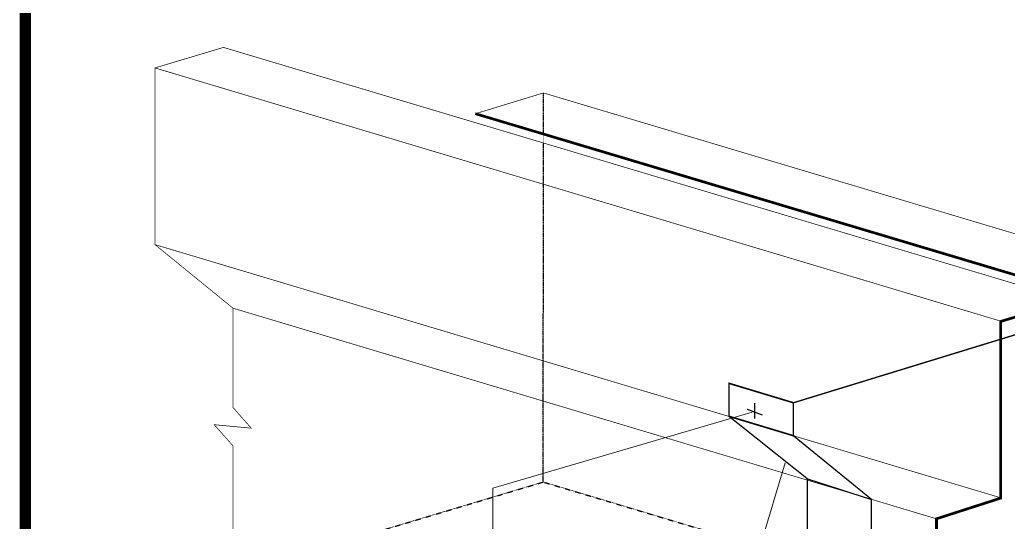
# Model space of a CAD drawing. Header units: millimetres. Extents: x 0 to 2669304, y -3314102 to 0.
# Drawn here: x 2461864 to 2470405, y -3178090 to -3173746 of the extents above; entities that cross this region are included whole.
import ezdxf

# ---------------------------------------------------------------- set-up
doc = ezdxf.new("R2010")
doc.units = ezdxf.units.MM
doc.header["$LTSCALE"] = 0.4
doc.header["$MEASUREMENT"] = 0
doc.header["$PDMODE"] = 34
doc.linetypes.add('HIDDEN2', pattern=[0.1875, 0.125, -0.0625])
doc.linetypes.add('HIDDEN3', pattern=[0.125, 0.0625, -0.0625])
doc.layers.add('Dimensions', color=5, linetype='Continuous', lineweight=0)
doc.layers.add('M-Purlin', color=213, linetype='Continuous')
doc.layers.add('TRIMS', color=144, linetype='Continuous')

msp = doc.modelspace()

# ---------------------------------------------------------------- linework, layer by layer
at = {"layer": 'Defpoints', "color": 0, "linetype": 'ByBlock'}
for p in [(2468548.9244, -3177342.2314), (2470339.2395, -3177881.6776)]:
    msp.add_point(p, dxfattribs=at)
at = {"layer": 'Dimensions'}
msp.add_line((2468478.0609, -3177577.4131), (2467219.0252, -3181755.9026), dxfattribs=at)
msp.add_lwpolyline([(2468193.1637, -3177138.3232), (2465951.8821, -3177796.7368), (2465951.8821, -3180191.6261), (2464898.5761, -3180430.8028)], dxfattribs=at)
at = {"layer": 'M-Purlin', "linetype": 'Continuous', "const_width": 98.2504}
msp.add_lwpolyline([(2461913.4555, -3187894.1192), (2539605.6915, -3187894.1192), (2539605.6915, -3158910.2629), (2461913.4555, -3158910.2629)], close=True, dxfattribs=at)
at = {"layer": 'TRIMS', "color": 7, "linetype": 'Continuous'}
for p, q in [((2468212.3882, -3177061.0657), (2468212.3882, -3177194.0701)), ((2468150.032, -3177112.0507), (2468279.3071, -3177160.819))]:
    msp.add_line(p, q, dxfattribs=at)
at = {"layer": 'TRIMS', "linetype": 'Continuous'}
for points, const_width in [([(2463624.5209, -3173985.199), (2463032.3867, -3174162.5622), (2463032.3853, -3175689.8512), (2463706.8795, -3176239.7192), (2463706.8795, -3177098.4497), (2463864.3405, -3177276.7162), (2463544.6239, -3177246.8445), (2463706.8795, -3177429.773), (2463706.8795, -3178544.8063), (2469785.0394, -3180365.4096)], 5.8527), ([(2472465.4996, -3176194.7294), (2466389.0557, -3174378.6354), (2465801.3696, -3174558.3091)], 5.8527), ([(2470944.7073, -3176173.016), (2470339.2395, -3176354.3879), (2470339.2395, -3177881.6776), (2469785.0394, -3178060.3224), (2469785.0404, -3180365.4093)], 23.411), ([(2471319.0632, -3176207.4069), (2470339.2395, -3176508.005)], 11.7055)]:
    msp.add_lwpolyline(points, dxfattribs=dict(at, const_width=const_width))
at = {"layer": 'TRIMS'}
for points, const_width in [([(2463624.5209, -3173985.199), (2470944.7073, -3176173.016)], 5.8527), ([(2470344.5636, -3176352.7931), (2463032.3867, -3174162.5622)], 5.8527), ([(2471877.8135, -3176374.4031), (2465799.6537, -3174557.7962)], 23.411), ([(2466388.8349, -3174811.382), (2466388.8745, -3174733.8993)], 2.4582), ([(2463032.3853, -3175689.8512), (2470339.2395, -3177878.4881)], 5.8527), ([(2463706.8795, -3176239.7192), (2469785.0394, -3178060.3224)], 5.8527), ([(2467991.7382, -3177174.0239), (2468548.9238, -3177342.2309)], 13.9351)]:
    msp.add_lwpolyline(points, dxfattribs=dict(at, const_width=const_width))
at = {"layer": 'TRIMS', "linetype": 'HIDDEN3'}
msp.add_lwpolyline([(2466388.8745, -3174733.8993), (2466389.0557, -3174378.6354)], dxfattribs=at)
at = {"layer": 'TRIMS', "linetype": 'HIDDEN2'}
for points in [[(2463706.8795, -3178544.8063), (2466387.3398, -3177741.9228), (2466388.8349, -3174811.382)], [(2466387.3398, -3177741.9228), (2471903.8785, -3179394.0092)]]:
    msp.add_lwpolyline(points, dxfattribs=at)
msp.add_lwpolyline([(2471351.7481, -3175861.8575, 11.7055, 11.7055, 0), (2471346.4825, -3179226.5868, 11.7055, 11.7055, 0), (2468666.9576, -3180026.5528, 11.7055, 11.7055, 0), (2468669.2113, -3177713.925, 11.7055, 11.7055, 0), (2467991.7382, -3177174.0239, 11.7055, 11.7055, 0), (2467991.7384, -3176889.0452, 13.9351, 13.9351, 0), (2468548.9241, -3177057.2522, 11.7055, 11.7055, 0), (2468548.9238, -3177342.2309, 11.7055, 11.7055, 0), (2469223.4181, -3177892.0989, 11.7055, 11.7055, 0), (2469223.4181, -3180197.1861, 11.7055, 11.7055, 0)], format="xyseb", dxfattribs=at)
at = {"layer": 'TRIMS', "linetype": 'HIDDEN2', "const_width": 11.7055}
msp.add_lwpolyline([(2470339.2395, -3176508.005), (2468548.9241, -3177057.2522)], dxfattribs=at)
at = {"layer": 'TRIMS'}
msp.add_lwpolyline([(2468669.2113, -3177713.925), (2469223.4181, -3177892.0989)], dxfattribs=at)

doc.saveas('drawing.dxf')
